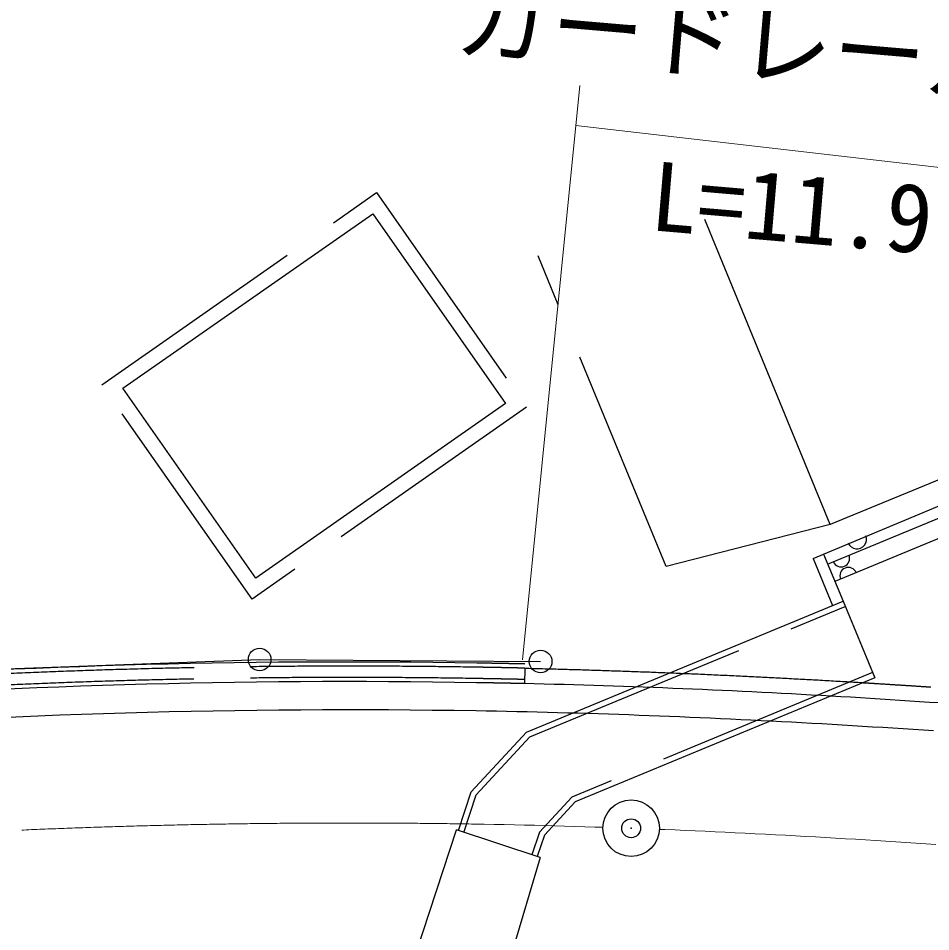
# Model space of a CAD drawing. Units: millimetres, scale not verified. Extents: x -997654 to 1989346, y -2661353 to 380000.
# Drawn here: x 255376 to 279576, y 313110 to 337335 of the extents above; entities that cross this region are included whole.
import ezdxf
from ezdxf.enums import TextEntityAlignment as Align

# ---------------------------------------------------------------- set-up
doc = ezdxf.new("R2010")
doc.units = ezdxf.units.MM
doc.header["$LTSCALE"] = 1000
doc.header["$PDMODE"] = 32
doc.header["$PDSIZE"] = 500
doc.linetypes.add('CHAIN', pattern=[18.5, 12, -1.5, 3.5, -1.5])
doc.linetypes.add('DASHED', pattern=[7.5, 6, -1.5])
for name, color, linetype, lineweight in [('M-BGD', 7, 'Continuous', 25), ('M-BMK', 2, 'CHAIN', 13), ('M-BMK-ROW', 30, 'Continuous', 25), ('M-BMK-SRVR', 3, 'Continuous', 25), ('M-STR-HTXT', 7, 'Continuous', 13), ('M-STR-STR1', 1, 'Continuous', 25), ('M-STR-STRC', 7, 'Continuous', 25)]:
    doc.layers.add(name, color=color, linetype=linetype, lineweight=lineweight)
doc.layers.add('M-OTRS', color=6, linetype='Continuous')
doc.styles.add('ＭＳ ゴシック', font='')
doc.styles.get('ＭＳ ゴシック').set_extended_font_data('MS Gothic')

msp = doc.modelspace()

# ---------------------------------------------------------------- linework, layer by layer
at = {"layer": 'M-BGD'}
for p, q in [((276455, 323011), (292667, 329790)), ((276455, 323011), (276972, 321762)), ((276732, 323127), (277250, 321876)), ((268808, 320089), (268799, 319689))]:
    msp.add_line(p, q, dxfattribs=at)
at = {"layer": 'M-BGD', "linetype": 'DASHED'}
for p, q in [((268947, 318277), (277307, 321738)), ((278034, 319982), (270057, 316680)), ((268947, 318277), (267521, 316740)), ((267194, 315744), (267521, 316740)), ((269196, 315753), (270057, 316680)), ((269196, 315753), (268999, 315151))]:
    msp.add_line(p, q, dxfattribs=at)
msp.add_lwpolyline([(268856, 327018), (261575, 321929), (257589, 327616), (264878, 332710)], close=True, dxfattribs=at)
at = {"layer": 'M-BGD'}
msp.add_lwpolyline([(261673, 322486), (258153, 327522), (264779, 332153), (268299, 327117)], close=True, dxfattribs=at)
for points in [[(291519, 329923), (276908, 323911), (273583, 331994)], [(276842, 322861), (285061, 326263), (293230, 329725)], [(294238, 329609), (285254, 325802), (277033, 322399)], [(268811, 320209), (268802, 320210), (268794, 320210), (268785, 320210), (268777, 320210), (268769, 320210), (268760, 320210), (268752, 320211), (268744, 320211), (268735, 320211), (268727, 320211), (268719, 320211), (268710, 320212), (268702, 320212), (268694, 320212), (268685, 320212), (268677, 320212), (268668, 320213), (268660, 320213), (268652, 320213), (268643, 320213), (268635, 320213), (268627, 320213), (268618, 320214), (268610, 320214), (268602, 320214), (268593, 320214), (268585, 320214), (268576, 320215), (268568, 320215), (268560, 320215), (268551, 320215), (268543, 320215), (268535, 320215), (268526, 320216), (268518, 320216), (268510, 320216), (268501, 320216), (268493, 320216), (268484, 320217), (268476, 320217), (268468, 320217), (268459, 320217), (268451, 320217), (268443, 320217), (268434, 320218), (268426, 320218), (268418, 320218), (268409, 320218), (268401, 320218), (268392, 320218), (268384, 320219), (268376, 320219), (268367, 320219), (268359, 320219), (268351, 320219), (268342, 320219), (268334, 320220), (268325, 320220), (268317, 320220), (268309, 320220), (268300, 320220), (268292, 320221), (268284, 320221), (268275, 320221), (268267, 320221), (268259, 320221), (268250, 320221), (268242, 320222), (268233, 320222), (268225, 320222), (268217, 320222), (268208, 320222), (268200, 320222), (268192, 320223), (268183, 320223), (268175, 320223), (268167, 320223), (268158, 320223), (268150, 320223), (268141, 320224), (268133, 320224), (268125, 320224), (268116, 320224), (268108, 320224), (268100, 320224), (268091, 320225), (268083, 320225), (268075, 320225), (268066, 320225), (268058, 320225), (268049, 320225), (268041, 320225), (268033, 320226), (268024, 320226), (268016, 320226), (268008, 320226), (267999, 320226), (267991, 320226), (267982, 320227), (267974, 320227), (267966, 320227), (267957, 320227), (267949, 320227), (267941, 320227), (267932, 320228), (267924, 320228), (267916, 320228), (267907, 320228), (267899, 320228), (267890, 320228), (267882, 320228), (267874, 320229), (267865, 320229), (267857, 320229), (267849, 320229), (267840, 320229), (267832, 320229), (267824, 320230), (267815, 320230), (267807, 320230), (267798, 320230), (267790, 320230), (267782, 320230), (267773, 320230), (267765, 320231), (267757, 320231), (267748, 320231), (267740, 320231), (267731, 320231), (267723, 320231), (267715, 320231), (267706, 320232), (267698, 320232), (267690, 320232), (267681, 320232), (267673, 320232), (267665, 320232), (267656, 320232), (267648, 320233), (267639, 320233), (267631, 320233), (267623, 320233), (267614, 320233), (267606, 320233), (267598, 320233), (267589, 320234), (267581, 320234), (267572, 320234), (267564, 320234), (267556, 320234), (267547, 320234), (267539, 320234)], [(277764, 319708), (277705, 319712), (277646, 319715), (277587, 319719), (277529, 319722), (277470, 319726), (277411, 319729), (277352, 319733), (277294, 319736), (277235, 319740), (277176, 319743), (277117, 319747), (277059, 319750), (277000, 319753), (276941, 319757), (276882, 319760), (276824, 319764), (276765, 319767), (276706, 319770), (276647, 319774), (276588, 319777), (276530, 319780), (276471, 319783), (276412, 319787), (276353, 319790), (276294, 319793), (276236, 319797), (276177, 319800), (276118, 319803), (276059, 319806), (276000, 319809), (275942, 319812), (275883, 319816), (275824, 319819), (275765, 319822), (275706, 319825), (275647, 319828), (275589, 319831), (275530, 319834), (275471, 319837), (275412, 319840), (275353, 319843), (275294, 319846), (275236, 319850), (275177, 319852), (275118, 319855), (275059, 319858), (275000, 319861), (274941, 319864), (274883, 319867), (274824, 319870), (274765, 319873), (274706, 319876), (274647, 319879), (274588, 319882), (274529, 319885), (274470, 319887), (274412, 319890), (274353, 319893), (274294, 319896), (274235, 319899), (274176, 319901), (274117, 319904), (274058, 319907), (273999, 319909), (273941, 319912), (273882, 319915), (273823, 319918), (273764, 319920), (273705, 319923), (273646, 319925), (273587, 319928), (273528, 319931), (273469, 319933), (273410, 319936), (273351, 319938), (273293, 319941), (273234, 319943), (273175, 319946), (273116, 319948), (273057, 319951), (272998, 319953), (272939, 319956), (272880, 319958), (272821, 319961), (272762, 319963), (272703, 319965), (272644, 319968), (272585, 319970), (272526, 319973), (272467, 319975), (272408, 319977), (272349, 319980), (272290, 319982), (272232, 319984), (272173, 319986), (272114, 319989), (272055, 319991), (271996, 319993), (271937, 319995), (271878, 319997), (271819, 320000), (271760, 320002), (271701, 320004), (271642, 320006), (271583, 320008), (271524, 320010), (271465, 320012), (271406, 320014), (271347, 320016), (271288, 320018), (271229, 320020), (271170, 320022), (271111, 320024), (271052, 320026), (270993, 320028), (270934, 320030), (270875, 320032), (270816, 320034), (270757, 320036), (270698, 320038), (270639, 320040), (270580, 320042), (270521, 320043), (270462, 320045), (270403, 320047), (270344, 320049), (270284, 320051), (270225, 320052), (270166, 320054), (270107, 320056), (270048, 320057), (269989, 320059), (269930, 320061), (269871, 320062), (269812, 320064), (269753, 320066), (269694, 320067), (269635, 320069), (269576, 320070), (269517, 320072), (269458, 320074), (269399, 320075), (269340, 320077), (269281, 320078), (269221, 320080), (269162, 320081), (269103, 320082), (269044, 320084), (268985, 320085), (268926, 320087), (268867, 320088), (268808, 320089)], [(268799, 319689), (268790, 319690), (268782, 319690), (268774, 319690), (268765, 319690), (268757, 319690), (268749, 319691), (268740, 319691), (268732, 319691), (268724, 319691), (268715, 319691), (268707, 319692), (268699, 319692), (268690, 319692), (268682, 319692), (268674, 319692), (268665, 319692), (268657, 319693), (268649, 319693), (268640, 319693), (268632, 319693), (268624, 319693), (268615, 319694), (268607, 319694), (268599, 319694), (268590, 319694), (268582, 319694), (268573, 319694), (268565, 319695), (268557, 319695), (268548, 319695), (268540, 319695), (268532, 319695), (268523, 319696), (268515, 319696), (268507, 319696), (268498, 319696), (268490, 319696), (268482, 319696), (268473, 319697), (268465, 319697), (268457, 319697), (268448, 319697), (268440, 319697), (268432, 319698), (268423, 319698), (268415, 319698), (268407, 319698), (268398, 319698), (268390, 319698), (268382, 319699), (268373, 319699), (268365, 319699), (268357, 319699), (268348, 319699), (268340, 319699), (268332, 319700), (268323, 319700), (268315, 319700), (268306, 319700), (268298, 319700), (268290, 319700), (268281, 319701), (268273, 319701), (268265, 319701), (268256, 319701), (268248, 319701), (268240, 319701), (268231, 319702), (268223, 319702), (268215, 319702), (268206, 319702), (268198, 319702), (268190, 319702), (268181, 319703), (268173, 319703), (268165, 319703), (268156, 319703), (268148, 319703), (268140, 319703), (268131, 319704), (268123, 319704), (268115, 319704), (268106, 319704), (268098, 319704), (268090, 319704), (268081, 319705), (268073, 319705), (268064, 319705), (268056, 319705), (268048, 319705), (268039, 319705), (268031, 319706), (268023, 319706), (268014, 319706), (268006, 319706), (267998, 319706), (267989, 319706), (267981, 319707), (267973, 319707), (267964, 319707), (267956, 319707), (267948, 319707), (267939, 319707), (267931, 319707), (267923, 319708), (267914, 319708), (267906, 319708), (267898, 319708), (267889, 319708), (267881, 319708), (267873, 319709), (267864, 319709), (267856, 319709), (267848, 319709), (267839, 319709), (267831, 319709), (267822, 319709), (267814, 319710), (267806, 319710), (267797, 319710), (267789, 319710), (267781, 319710), (267772, 319710), (267764, 319711), (267756, 319711), (267747, 319711), (267739, 319711), (267731, 319711), (267722, 319711), (267714, 319711), (267706, 319712), (267697, 319712), (267689, 319712), (267681, 319712), (267672, 319712), (267664, 319712), (267656, 319712), (267647, 319713), (267639, 319713), (267631, 319713), (267622, 319713), (267614, 319713), (267605, 319713), (267597, 319713), (267589, 319714), (267580, 319714), (267572, 319714), (267564, 319714), (267555, 319714), (267547, 319714), (267539, 319714), (267530, 319715)], [(279802, 319176), (279541, 319193), (279280, 319211), (279019, 319228), (278758, 319245), (278496, 319262), (278235, 319278), (277974, 319294), (277712, 319310), (277451, 319326), (277190, 319342), (276928, 319357), (276666, 319372), (276405, 319387), (276143, 319401), (275881, 319415), (275620, 319429), (275358, 319443), (275096, 319456), (274834, 319469), (274572, 319482), (274310, 319495), (274048, 319507), (273786, 319519), (273524, 319530), (273262, 319542), (273000, 319553), (272737, 319564), (272475, 319574), (272213, 319585), (271950, 319594), (271688, 319604), (271426, 319613), (271163, 319622), (270900, 319631), (270638, 319640), (270375, 319648), (270113, 319655), (269850, 319663), (269587, 319670), (269324, 319677), (269062, 319683), (268799, 319689)], [(279802, 319176), (279541, 319193), (279280, 319211), (279019, 319228), (278758, 319245), (278496, 319262), (278235, 319278), (277974, 319294), (277712, 319310), (277451, 319326), (277190, 319342), (276928, 319357), (276666, 319372), (276405, 319387), (276143, 319401), (275881, 319415), (275620, 319429), (275358, 319443), (275096, 319456), (274834, 319469), (274572, 319482), (274310, 319495), (274048, 319507), (273786, 319519), (273524, 319530), (273262, 319542), (273000, 319553), (272737, 319564), (272475, 319574), (272213, 319585), (271950, 319594), (271688, 319604), (271426, 319613), (271163, 319622), (270900, 319631), (270638, 319640), (270375, 319648), (270113, 319655), (269850, 319663), (269587, 319670), (269324, 319677), (269062, 319683), (268799, 319689)], [(279577, 319592), (279559, 319593), (279540, 319594), (279521, 319596), (279503, 319597), (279484, 319598), (279465, 319599), (279447, 319601), (279428, 319602), (279409, 319603), (279391, 319604), (279372, 319606), (279353, 319607), (279335, 319608), (279316, 319609), (279297, 319610), (279279, 319612), (279260, 319613), (279241, 319614), (279223, 319615), (279204, 319617), (279185, 319618), (279166, 319619), (279148, 319620), (279129, 319622), (279110, 319623), (279092, 319624), (279073, 319625), (279054, 319627), (279036, 319628), (279017, 319629), (278998, 319630), (278980, 319631), (278961, 319633), (278942, 319634), (278924, 319635), (278905, 319636), (278886, 319637), (278867, 319639), (278849, 319640), (278830, 319641), (278811, 319642), (278793, 319644), (278774, 319645), (278755, 319646), (278737, 319647), (278718, 319648), (278699, 319650), (278681, 319651), (278662, 319652), (278643, 319653), (278624, 319654), (278606, 319656), (278587, 319657), (278568, 319658), (278550, 319659), (278531, 319660), (278512, 319661), (278494, 319663), (278475, 319664), (278456, 319665), (278437, 319666), (278419, 319667), (278400, 319669), (278381, 319670), (278363, 319671), (278344, 319672), (278325, 319673), (278307, 319674), (278288, 319676), (278269, 319677), (278251, 319678), (278232, 319679), (278213, 319680), (278194, 319681), (278176, 319683), (278157, 319684)]]:
    msp.add_lwpolyline(points, dxfattribs=at)
at = {"layer": 'M-BGD', "linetype": 'DASHED'}
for points in [[(276908, 323911), (272558, 322800), (269161, 331038)], [(268808, 320099), (268800, 320100), (268791, 320100), (268783, 320100), (268775, 320100), (268766, 320100), (268758, 320100), (268750, 320101), (268741, 320101), (268733, 320101), (268724, 320101), (268716, 320101), (268708, 320102), (268699, 320102), (268691, 320102), (268683, 320102), (268674, 320102), (268666, 320103), (268658, 320103), (268649, 320103), (268641, 320103), (268633, 320103), (268624, 320103), (268616, 320104), (268607, 320104), (268599, 320104), (268591, 320104), (268582, 320104), (268574, 320105), (268566, 320105), (268557, 320105), (268549, 320105), (268541, 320105), (268532, 320105), (268524, 320106), (268516, 320106), (268507, 320106), (268499, 320106), (268490, 320106), (268482, 320107), (268474, 320107), (268465, 320107), (268457, 320107), (268449, 320107), (268440, 320107), (268432, 320108), (268424, 320108), (268415, 320108), (268407, 320108), (268398, 320108), (268390, 320108), (268382, 320109), (268373, 320109), (268365, 320109), (268357, 320109), (268348, 320109), (268340, 320110), (268332, 320110), (268323, 320110), (268315, 320110), (268307, 320110), (268298, 320110), (268290, 320111), (268281, 320111), (268273, 320111), (268265, 320111), (268256, 320111), (268248, 320111), (268240, 320112), (268231, 320112), (268223, 320112), (268215, 320112), (268206, 320112), (268198, 320112), (268189, 320113), (268181, 320113), (268173, 320113), (268164, 320113), (268156, 320113), (268148, 320113), (268139, 320114), (268131, 320114), (268123, 320114), (268114, 320114), (268106, 320114), (268097, 320114), (268089, 320115), (268081, 320115), (268072, 320115), (268064, 320115), (268056, 320115), (268047, 320115), (268039, 320115), (268031, 320116), (268022, 320116), (268014, 320116), (268006, 320116), (267997, 320116), (267989, 320116), (267980, 320117), (267972, 320117), (267964, 320117), (267955, 320117), (267947, 320117), (267939, 320117), (267930, 320118), (267922, 320118), (267914, 320118), (267905, 320118), (267897, 320118), (267888, 320118), (267880, 320118), (267872, 320119), (267863, 320119), (267855, 320119), (267847, 320119), (267838, 320119), (267830, 320119), (267822, 320120), (267813, 320120), (267805, 320120), (267796, 320120), (267788, 320120), (267780, 320120), (267771, 320120), (267763, 320121), (267755, 320121), (267746, 320121), (267738, 320121), (267730, 320121), (267721, 320121), (267713, 320121), (267704, 320122), (267696, 320122), (267688, 320122), (267679, 320122), (267671, 320122), (267663, 320122), (267654, 320122), (267646, 320123), (267638, 320123), (267629, 320123), (267621, 320123), (267612, 320123), (267604, 320123), (267596, 320123), (267587, 320124), (267579, 320124), (267571, 320124), (267562, 320124), (267554, 320124), (267546, 320124), (267537, 320124)], [(268801, 319799), (268793, 319800), (268785, 319800), (268776, 319800), (268768, 319800), (268759, 319800), (268751, 319801), (268743, 319801), (268734, 319801), (268726, 319801), (268718, 319801), (268709, 319802), (268701, 319802), (268693, 319802), (268684, 319802), (268676, 319802), (268668, 319802), (268659, 319803), (268651, 319803), (268643, 319803), (268634, 319803), (268626, 319803), (268618, 319804), (268609, 319804), (268601, 319804), (268593, 319804), (268584, 319804), (268576, 319804), (268568, 319805), (268559, 319805), (268551, 319805), (268542, 319805), (268534, 319805), (268526, 319806), (268517, 319806), (268509, 319806), (268501, 319806), (268492, 319806), (268484, 319806), (268476, 319807), (268467, 319807), (268459, 319807), (268451, 319807), (268442, 319807), (268434, 319807), (268426, 319808), (268417, 319808), (268409, 319808), (268401, 319808), (268392, 319808), (268384, 319809), (268376, 319809), (268367, 319809), (268359, 319809), (268350, 319809), (268342, 319809), (268334, 319810), (268325, 319810), (268317, 319810), (268309, 319810), (268300, 319810), (268292, 319810), (268284, 319811), (268275, 319811), (268267, 319811), (268259, 319811), (268250, 319811), (268242, 319811), (268234, 319812), (268225, 319812), (268217, 319812), (268209, 319812), (268200, 319812), (268192, 319812), (268184, 319813), (268175, 319813), (268167, 319813), (268158, 319813), (268150, 319813), (268142, 319813), (268133, 319814), (268125, 319814), (268117, 319814), (268108, 319814), (268100, 319814), (268092, 319814), (268083, 319815), (268075, 319815), (268067, 319815), (268058, 319815), (268050, 319815), (268042, 319815), (268033, 319816), (268025, 319816), (268017, 319816), (268008, 319816), (268000, 319816), (267991, 319816), (267983, 319816), (267975, 319817), (267966, 319817), (267958, 319817), (267950, 319817), (267941, 319817), (267933, 319817), (267925, 319818), (267916, 319818), (267908, 319818), (267900, 319818), (267891, 319818), (267883, 319818), (267875, 319819), (267866, 319819), (267858, 319819), (267850, 319819), (267841, 319819), (267833, 319819), (267824, 319819), (267816, 319820), (267808, 319820), (267799, 319820), (267791, 319820), (267783, 319820), (267774, 319820), (267766, 319820), (267758, 319821), (267749, 319821), (267741, 319821), (267733, 319821), (267724, 319821), (267716, 319821), (267708, 319822), (267699, 319822), (267691, 319822), (267683, 319822), (267674, 319822), (267666, 319822), (267657, 319822), (267649, 319823), (267641, 319823), (267632, 319823), (267624, 319823), (267616, 319823), (267607, 319823), (267599, 319823), (267591, 319824), (267582, 319824), (267574, 319824), (267566, 319824), (267557, 319824), (267549, 319824), (267541, 319824), (267532, 319825)], [(278157, 319684), (278154, 319684), (278152, 319684), (278149, 319684), (278147, 319684), (278144, 319685), (278142, 319685), (278139, 319685), (278136, 319685), (278134, 319685), (278131, 319685), (278129, 319686), (278126, 319686), (278123, 319686), (278121, 319686), (278118, 319686), (278116, 319686), (278113, 319687), (278110, 319687), (278108, 319687), (278105, 319687), (278103, 319687), (278100, 319687), (278098, 319688), (278095, 319688), (278092, 319688), (278090, 319688), (278087, 319688), (278085, 319688), (278082, 319688), (278079, 319689), (278077, 319689), (278074, 319689), (278072, 319689), (278069, 319689), (278066, 319689), (278064, 319690), (278061, 319690), (278059, 319690), (278056, 319690), (278054, 319690), (278051, 319690), (278048, 319691), (278046, 319691), (278043, 319691), (278041, 319691), (278038, 319691), (278035, 319691), (278033, 319692), (278030, 319692), (278028, 319692), (278025, 319692), (278022, 319692), (278020, 319692), (278017, 319692), (278015, 319693), (278012, 319693), (278010, 319693), (278007, 319693), (278004, 319693), (278002, 319693), (277999, 319694), (277997, 319694), (277994, 319694), (277991, 319694), (277989, 319694), (277986, 319694), (277984, 319695), (277981, 319695), (277978, 319695), (277976, 319695), (277973, 319695), (277971, 319695), (277968, 319696), (277966, 319696), (277963, 319696), (277960, 319696), (277958, 319696), (277955, 319696), (277953, 319696), (277950, 319697), (277947, 319697), (277945, 319697), (277942, 319697), (277940, 319697), (277937, 319697), (277934, 319698), (277932, 319698), (277929, 319698), (277927, 319698), (277924, 319698), (277922, 319698), (277919, 319699), (277916, 319699), (277914, 319699), (277911, 319699), (277909, 319699), (277906, 319699), (277903, 319699), (277901, 319700), (277898, 319700), (277896, 319700), (277893, 319700), (277890, 319700), (277888, 319700), (277885, 319701), (277883, 319701), (277880, 319701), (277878, 319701), (277875, 319701), (277872, 319701), (277870, 319702), (277867, 319702), (277865, 319702), (277862, 319702), (277859, 319702), (277857, 319702), (277854, 319703), (277852, 319703), (277849, 319703), (277846, 319703), (277844, 319703), (277841, 319703), (277839, 319703), (277836, 319704), (277834, 319704), (277831, 319704), (277828, 319704), (277826, 319704), (277823, 319704), (277821, 319705), (277818, 319705), (277815, 319705), (277813, 319705), (277810, 319705), (277808, 319705), (277805, 319706), (277802, 319706), (277800, 319706), (277797, 319706), (277795, 319706), (277792, 319706), (277790, 319706), (277787, 319707), (277784, 319707), (277782, 319707), (277779, 319707), (277777, 319707), (277774, 319707), (277771, 319708), (277769, 319708), (277766, 319708), (277764, 319708)]]:
    msp.add_lwpolyline(points, dxfattribs=at)
at = {"layer": 'M-BGD'}
for centre, radius, start, end in [((495846, -1167853), 1493500, 100.37437, 100.37437), ((277621, 323514), 250, 202.6542, 22.6543), ((277199, 323009), 225, 202.4859, 22.4859), ((277391, 322547), 225, 22.4859, 202.4859), ((264130, 115993), 204270, 89.04372, 99.54116), ((264130, 115993), 203750, 89.04372, 99.54116)]:
    msp.add_arc(centre, radius, start, end, dxfattribs=at)
at = {"layer": 'M-BGD', "linetype": 'DASHED'}
for radius in [204160, 203860]:
    msp.add_arc((264130, 115993), radius, 89.04372, 99.54116, dxfattribs=at)
at = {"layer": 'M-BMK'}
for points in [[(270880, 315880), (270664, 315887), (270398, 315895), (270131, 315903), (269865, 315911), (269599, 315918), (269332, 315925), (269066, 315932), (268800, 315938), (268533, 315944), (268267, 315950), (268001, 315955), (267734, 315960), (267468, 315965)], [(279711, 315423), (279445, 315441), (279179, 315459), (278913, 315477), (278648, 315494), (278382, 315511), (278116, 315528), (277850, 315545), (277584, 315561), (277318, 315577), (277052, 315593), (276786, 315609), (276520, 315624), (276254, 315639), (275988, 315654), (275722, 315668), (275456, 315682), (275190, 315696), (274924, 315710), (274657, 315723), (274391, 315736), (274125, 315749), (273859, 315762), (273593, 315774), (273327, 315786), (273060, 315797), (272794, 315808), (272528, 315819), (272379, 315825)]]:
    msp.add_lwpolyline(points, dxfattribs=at)
msp.add_arc((264130, 115993), 200000, 89.04372, 99.54116, dxfattribs=at)
at = {"layer": 'M-BMK-ROW'}
for p, q in [((251417, 319947), (261778, 320329)), ((261778, 320329), (269230, 320275))]:
    msp.add_line(p, q, dxfattribs=at)
for centre in [(261778, 320329), (269230, 320275), (269230, 320275)]:
    msp.add_circle(centre, 300, dxfattribs=at)
at = {"layer": 'M-BMK-SRVR'}
msp.add_circle((271630, 315854), 750, dxfattribs=at)
at = {"layer": 'M-OTRS'}
msp.add_point((271630, 315854), dxfattribs=at)
at = {"layer": 'M-STR-HTXT'}
for p, q in [((270269, 335549), (268747, 320321)), ((270164, 334493), (281987, 333129))]:
    msp.add_line(p, q, dxfattribs=at)
at = {"layer": 'M-STR-STR1'}
for p, q in [((268859, 318403), (277250, 321876)), ((277250, 321876), (278091, 319844)), ((278091, 319844), (270145, 316554)), ((268859, 318403), (267389, 316818)), ((267051, 315791), (267389, 316818)), ((269329, 315675), (270145, 316554)), ((264892, 309410), (266995, 315810)), ((269220, 315079), (266995, 315810)), ((269329, 315675), (269141, 315105)), ((269220, 315079), (267563, 309534))]:
    msp.add_line(p, q, dxfattribs=at)
at = {"layer": 'M-STR-STRC'}
msp.add_lwpolyline([(279648, 318434), (279380, 318452), (279111, 318470), (278842, 318488), (278573, 318505), (278305, 318522), (278036, 318539), (277767, 318556), (277498, 318572), (277229, 318588), (276960, 318604), (276691, 318619), (276421, 318634), (276152, 318649), (275883, 318664), (275614, 318678), (275345, 318692), (275075, 318706), (274806, 318720), (274536, 318733), (274267, 318746), (273997, 318758), (273728, 318771), (273458, 318783), (273189, 318794), (272919, 318806), (272649, 318817), (272380, 318827), (272110, 318838), (271840, 318848), (271570, 318858), (271300, 318867), (271030, 318876), (270760, 318885), (270490, 318894), (270220, 318902), (269950, 318910), (269680, 318917), (269410, 318924), (269140, 318931), (268869, 318938), (268599, 318944), (268329, 318949), (268059, 318955), (267788, 318960), (267518, 318965)], dxfattribs=at)
msp.add_arc((264130, 115993), 203000, 89.04372, 99.54116, dxfattribs=at)

# ---------------------------------------------------------------- texts
at = {"layer": 'M-STR-HTXT', "style": 'ＭＳ ゴシック'}
for s, p in [('ガードレール', (266885, 335933)), ('L=11.9', (272046, 331171))]:
    msp.add_text(s, height=1833, rotation=355.102, dxfattribs=at).set_placement(p, align=Align.BOTTOM_LEFT)

doc.saveas('drawing.dxf')
